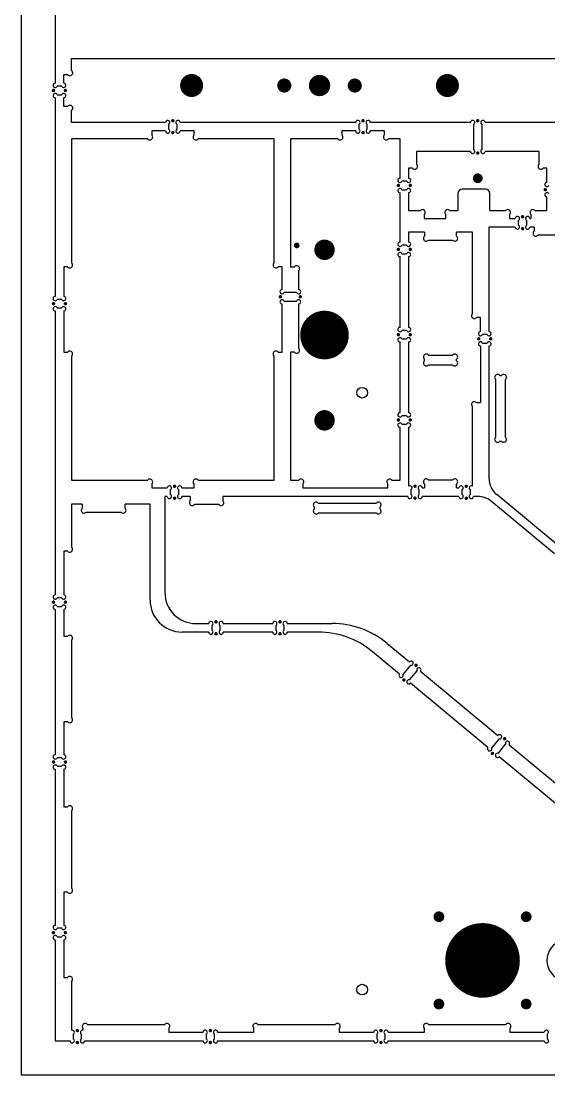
# Model space of a CAD drawing. Extents: x 0 to 18, y 0 to 24.
# Drawn here: x 0 to 6.19, y 0 to 12.36 of the extents above; entities that cross this region are included whole.
import ezdxf

# ---------------------------------------------------------------- set-up
doc = ezdxf.new("R2010")
doc.units = 0
doc.layers.add('20', color=7, linetype='CONTINUOUS')

msp = doc.modelspace()

# ---------------------------------------------------------------- linework, layer by layer
at = {"layer": '20'}
for p, q in [((0, 24), (0, 0)), ((0.4, 12.737141), (0.4, 11.629)), ((0.593, 11.776749), (0.593, 11.919)), ((0.593, 11.919), (6.407, 11.919)), ((0.5, 11.629), (0.5, 11.7305)), ((0.5, 11.7305), (0.546751, 11.7305)), ((0.5, 11.629), (0.5, 11.629)), ((0.477087, 11.594), (0.422913, 11.594)), ((0.422913, 11.494), (0.477087, 11.494)), ((0.4, 11.459), (0.4, 11.459)), ((0.4, 11.459), (0.4, 9.129)), ((0.5, 11.3575), (0.5, 11.459)), ((0.546751, 11.3575), (0.5, 11.3575)), ((0.593, 11.169), (0.593, 11.311251)), ((1.6945, 11.169), (0.593, 11.169)), ((1.6945, 11.169), (1.6945, 11.169)), ((1.7295, 11.146087), (1.7295, 11.091913)), ((1.8295, 11.091913), (1.8295, 11.146087)), ((3.925, 11.169), (1.8645, 11.169)), ((3.925, 11.169), (3.925, 11.169)), ((3.96, 11.146087), (3.96, 11.091913)), ((4.06, 11.091913), (4.06, 11.146087)), ((5.270504, 11.169), (4.095, 11.169)), ((5.270504, 11.169), (5.270504, 11.169)), ((5.305504, 11.146087), (5.305504, 10.853253)), ((5.405504, 10.853253), (5.405504, 11.146087)), ((6.407, 11.169), (5.440504, 11.169)), ((1.5315, 11.069), (1.5315, 11.0225)), ((1.6945, 11.069), (1.5315, 11.069)), ((2.0295, 11.069), (1.8645, 11.069)), ((1.8645, 11.069), (1.8645, 11.069)), ((2.0295, 11.0225), (2.0295, 11.069)), ((3.762, 11.069), (3.762, 11.0225)), ((3.925, 11.069), (3.762, 11.069)), ((4.26, 11.069), (4.095, 11.069)), ((4.095, 11.069), (4.095, 11.069)), ((4.26, 11.0225), (4.26, 11.069)), ((0.593, 10.976), (0.593, 9.5215)), ((1.485, 10.976), (0.593, 10.976)), ((2.968, 10.976), (2.076, 10.976)), ((2.968, 9.5215), (2.968, 10.976)), ((3.161, 10.976), (3.161, 9.476)), ((3.7155, 10.976), (3.161, 10.976)), ((4.444, 10.976), (4.3065, 10.976)), ((4.444, 10.51534), (4.444, 10.976)), ((4.637, 10.83034), (4.637, 10.677832)), ((5.270504, 10.83034), (4.637, 10.83034)), ((6.074008, 10.83034), (5.440504, 10.83034)), ((5.440504, 10.83034), (5.440504, 10.83034)), ((6.074008, 10.677832), (6.074008, 10.83034)), ((4.544, 10.631332), (4.544, 10.51534)), ((4.5905, 10.631332), (4.544, 10.631332)), ((6.167008, 10.631332), (6.120508, 10.631332)), ((6.167008, 10.466332), (6.167008, 10.631332)), ((4.544, 10.51534), (4.544, 10.51534)), ((4.521087, 10.48034), (4.466913, 10.48034)), ((5.447508, 10.385832), (5.172508, 10.385832)), ((4.444, 9.76534), (4.444, 10.34534)), ((4.444, 10.34534), (4.444, 10.34534)), ((4.466913, 10.38034), (4.521087, 10.38034)), ((4.544, 10.34534), (4.544, 10.135332)), ((5.122508, 10.335832), (5.122508, 10.135332)), ((5.497508, 10.135332), (5.497508, 10.335832)), ((6.167008, 10.135332), (6.167008, 10.296332)), ((6.167008, 10.296332), (6.167008, 10.296332)), ((4.544, 10.135332), (4.682002, 10.135332)), ((5.027013, 10.135332), (5.122508, 10.135332)), ((5.497508, 10.135332), (5.682002, 10.135332)), ((6.027013, 10.135332), (6.167008, 10.135332)), ((4.728508, 10.088827), (4.728508, 10.042332)), ((4.728508, 10.042332), (4.980508, 10.042332)), ((4.980508, 10.042332), (4.980508, 10.088827)), ((5.728508, 10.088827), (5.728508, 10.042332)), ((5.728508, 10.042332), (5.795508, 10.042332)), ((5.795508, 10.042332), (5.795508, 10.042332)), ((5.830508, 10.019419), (5.830508, 9.965245)), ((5.930508, 9.965245), (5.930508, 10.019419)), ((5.965508, 10.042332), (5.980508, 10.042332)), ((5.980508, 10.042332), (5.980508, 10.088827)), ((5.487, 9.942332), (5.487, 8.717)), ((5.795508, 9.942332), (5.487, 9.942332)), ((6.0165, 9.942332), (5.965508, 9.942332)), ((5.965508, 9.942332), (5.965508, 9.942332)), ((6.0165, 9.942332), (6.0165, 9.895581)), ((4.544, 9.883), (4.544, 9.76534)), ((4.731, 9.883), (4.544, 9.883)), ((4.544, 9.76534), (4.544, 9.76534)), ((4.731, 9.883), (4.731, 9.836249)), ((4.777249, 9.79), (5.060751, 9.79)), ((5.107, 9.836249), (5.107, 9.883)), ((5.294, 9.883), (5.107, 9.883)), ((5.294, 8.9285), (5.294, 9.883)), ((6.062749, 9.849332), (6.347251, 9.849332)), ((4.521087, 9.73034), (4.466913, 9.73034)), ((4.444, 8.76534), (4.444, 9.59534)), ((4.444, 9.59534), (4.444, 9.59534)), ((4.466913, 9.63034), (4.521087, 9.63034)), ((4.544, 9.59534), (4.544, 8.76534)), ((0.5465, 9.475), (0.5, 9.475)), ((0.5, 9.475), (0.5, 9.129)), ((3.061, 9.475), (3.0145, 9.475)), ((3.061, 9.21), (3.061, 9.475)), ((3.161, 9.476), (3.207751, 9.476)), ((3.254, 9.429751), (3.254, 9.21)), ((3.231087, 9.175), (3.083913, 9.175)), ((3.254, 9.21), (3.254, 9.21)), ((0.477087, 9.094), (0.422913, 9.094)), ((0.5, 9.129), (0.5, 9.129)), ((3.061, 8.477), (3.061, 9.04)), ((3.061, 9.04), (3.061, 9.04)), ((3.083913, 9.075), (3.231087, 9.075)), ((3.254, 9.04), (3.254, 8.5205)), ((0.4, 8.959), (0.4, 8.959)), ((0.4, 8.959), (0.4, 5.629)), ((0.422913, 8.994), (0.477087, 8.994)), ((0.5, 8.959), (0.5, 8.477)), ((5.387, 8.882), (5.3405, 8.882)), ((5.387, 8.717), (5.387, 8.882)), ((4.521087, 8.73034), (4.466913, 8.73034)), ((4.544, 8.76534), (4.544, 8.76534)), ((5.464087, 8.682), (5.409913, 8.682)), ((5.487, 8.717), (5.487, 8.717)), ((4.444, 7.76534), (4.444, 8.59534)), ((4.444, 8.59534), (4.444, 8.59534)), ((4.466913, 8.63034), (4.521087, 8.63034)), ((4.544, 8.59534), (4.544, 7.76534)), ((5.387, 8.547), (5.387, 7.884)), ((5.387, 8.547), (5.387, 8.547)), ((5.409913, 8.582), (5.464087, 8.582)), ((5.487, 8.547), (5.487, 6.996729)), ((0.5, 8.477), (0.5465, 8.477)), ((0.593, 8.4305), (0.593, 6.976)), ((2.968, 6.976), (2.968, 8.4305)), ((3.0145, 8.477), (3.061, 8.477)), ((3.161, 8.474), (3.161, 6.976)), ((3.2075, 8.474), (3.161, 8.474)), ((4.777249, 8.4395), (5.060751, 8.4395)), ((4.731, 8.372749), (4.731, 8.393251)), ((4.777249, 8.3265), (5.060751, 8.3265)), ((5.107, 8.372749), (5.107, 8.393251)), ((5.612749, 8.202332), (5.633251, 8.202332)), ((5.5665, 7.478581), (5.5665, 8.156083)), ((5.6795, 7.478581), (5.6795, 8.156083)), ((5.294, 6.903712), (5.294, 7.8375)), ((5.3405, 7.884), (5.387, 7.884)), ((4.521087, 7.73034), (4.466913, 7.73034)), ((4.544, 7.76534), (4.544, 7.76534)), ((4.444, 6.976), (4.444, 7.59534)), ((4.444, 7.59534), (4.444, 7.59534)), ((4.466913, 7.63034), (4.521087, 7.63034)), ((4.544, 7.59534), (4.544, 6.902209)), ((5.612749, 7.432332), (5.633251, 7.432332)), ((0.593, 6.976), (1.485, 6.976)), ((1.5315, 6.9295), (1.5315, 6.883)), ((2.0295, 6.883), (2.0295, 6.9295)), ((2.076, 6.976), (2.968, 6.976)), ((3.161, 6.976), (3.257, 6.976)), ((3.3035, 6.9295), (3.3035, 6.883)), ((4.3015, 6.883), (4.3015, 6.9295)), ((4.348, 6.976), (4.444, 6.976)), ((4.731, 6.929751), (4.731, 6.883)), ((5.060751, 6.976), (4.777249, 6.976)), ((5.107, 6.883), (5.107, 6.929751)), ((1.5315, 6.883), (1.715, 6.883)), ((1.715, 6.883), (1.715, 6.883)), ((1.75, 6.860087), (1.75, 6.805913)), ((1.85, 6.805913), (1.85, 6.860087)), ((1.885, 6.883), (2.0295, 6.883)), ((3.3035, 6.883), (3.465, 6.883)), ((3.465, 6.883), (4.3015, 6.883)), ((3.965, 6.883), (3.965, 6.883)), ((4.57, 6.860087), (4.57, 6.805913)), ((4.67, 6.805913), (4.67, 6.860087)), ((4.705, 6.883), (4.731, 6.883)), ((5.107, 6.883), (5.135, 6.883)), ((5.135, 6.883), (5.135, 6.883)), ((5.17, 6.860087), (5.17, 6.805913)), ((5.27, 6.805913), (5.27, 6.860087)), ((6.319896, 6.188053), (5.577336, 6.804356)), ((0.593, 6.693), (0.593, 6.1885)), ((0.717, 6.693), (0.593, 6.693)), ((0.717, 6.693), (0.717, 6.6465)), ((1.219, 6.6465), (1.219, 6.693)), ((1.513, 6.693), (1.219, 6.693)), ((1.513, 5.568), (1.513, 6.693)), ((1.686, 6.783), (1.686, 5.658)), ((1.715, 6.783), (1.686, 6.783)), ((1.9875, 6.783), (1.885, 6.783)), ((1.885, 6.783), (1.885, 6.783)), ((1.9875, 6.736249), (1.9875, 6.783)), ((2.318252, 6.69), (2.033749, 6.69)), ((2.3645, 6.783), (2.3645, 6.736249)), ((4.535, 6.783), (2.3645, 6.783)), ((3.485749, 6.7035), (4.163252, 6.7035)), ((3.635, 6.783), (3.635, 6.783)), ((5.135, 6.783), (4.705, 6.783)), ((4.705, 6.783), (4.705, 6.783)), ((5.356257, 6.783), (5.305, 6.783)), ((5.305, 6.783), (5.305, 6.783)), ((6.25603, 6.111104), (5.515921, 6.725373)), ((0.7635, 6.6), (1.1725, 6.6)), ((3.4395, 6.636749), (3.4395, 6.657251)), ((3.4395, 6.657251), (3.4395, 6.657251)), ((3.485749, 6.5905), (4.163252, 6.5905)), ((4.2095, 6.636749), (4.2095, 6.657251)), ((0.5465, 6.142), (0.5, 6.142)), ((0.5, 6.142), (0.5, 5.629)), ((0.477087, 5.594), (0.422913, 5.594)), ((0.5, 5.629), (0.5, 5.629)), ((0.4, 5.459), (0.4, 5.459)), ((0.4, 5.459), (0.4, 3.754)), ((0.422913, 5.494), (0.477087, 5.494)), ((0.5, 5.459), (0.5, 5.144)), ((2.201, 5.193), (1.888, 5.193)), ((2.051, 5.293), (2.201, 5.293)), ((2.201, 5.293), (2.201, 5.293)), ((2.236, 5.270087), (2.236, 5.215913)), ((2.336, 5.215913), (2.336, 5.270087)), ((2.371, 5.293), (2.951, 5.293)), ((2.951, 5.193), (2.371, 5.193)), ((2.371, 5.193), (2.371, 5.193)), ((2.951, 5.293), (2.951, 5.293)), ((2.986, 5.270087), (2.986, 5.215913)), ((3.086, 5.215913), (3.086, 5.270087)), ((3.121, 5.293), (3.647181, 5.293)), ((3.482745, 5.193), (3.121, 5.193)), ((3.121, 5.193), (3.121, 5.193)), ((0.5, 5.144), (0.5465, 5.144)), ((0.593, 5.0975), (0.593, 4.1885)), ((4.436192, 4.701268), (4.12134, 4.962543)), ((4.292224, 5.060187), (4.553851, 4.843044)), ((4.477893, 4.696722), (4.477892, 4.696722)), ((4.56615, 4.803059), (4.477893, 4.696722)), ((4.554843, 4.632858), (4.6431, 4.739195)), ((4.684659, 4.734477), (5.592671, 3.980853)), ((5.475069, 3.83917), (4.567007, 4.592713)), ((0.5465, 4.142), (0.5, 4.142)), ((0.5, 4.142), (0.5, 3.754)), ((5.604965, 3.940874), (5.516708, 3.834537)), ((5.593656, 3.77067), (5.681913, 3.877008)), ((5.723479, 3.872286), (6.631479, 3.118671)), ((0.477087, 3.719), (0.422913, 3.719)), ((0.5, 3.754), (0.5, 3.754)), ((6.513957, 2.977063), (5.605885, 3.730614)), ((0.4, 3.584), (0.4, 3.584)), ((0.4, 3.584), (0.4, 1.754)), ((0.422913, 3.619), (0.477087, 3.619)), ((0.5, 3.584), (0.5, 3.144)), ((0.5, 3.144), (0.5465, 3.144)), ((0.593, 3.0975), (0.593, 2.1885)), ((0.5465, 2.142), (0.5, 2.142)), ((0.5, 2.142), (0.5, 1.754)), ((0.5, 1.754), (0.5, 1.754)), ((0.477087, 1.719), (0.422913, 1.719)), ((0.422913, 1.619), (0.477087, 1.619)), ((0.4, 1.584), (0.4, 1.584)), ((0.4, 1.584), (0.4, 0.4)), ((0.5, 1.584), (0.5, 1.144)), ((0.5, 1.144), (0.5465, 1.144)), ((0.593, 1.0975), (0.593, 0.524)), ((0.593, 0.524), (0.593, 0.524)), ((0.73, 0.522913), (0.73, 0.5465)), ((0.7765, 0.593), (1.6855, 0.593)), ((1.732, 0.5465), (1.732, 0.5)), ((1.732, 0.5), (2.135, 0.5)), ((2.135, 0.5), (2.135, 0.5)), ((2.305, 0.5), (2.73, 0.5)), ((2.73, 0.5), (2.73, 0.5465)), ((2.7765, 0.593), (3.6855, 0.593)), ((3.732, 0.5465), (3.732, 0.5)), ((3.732, 0.5), (4.135, 0.5)), ((4.135, 0.5), (4.135, 0.5)), ((4.305, 0.5), (4.73, 0.5)), ((4.73, 0.5), (4.73, 0.5465)), ((4.7765, 0.593), (5.6855, 0.593)), ((5.732, 0.5465), (5.732, 0.5)), ((5.732, 0.5), (6.135, 0.5)), ((6.135, 0.5), (6.135, 0.5)), ((0.4, 0.4), (0.575, 0.4)), ((0.61, 0.477087), (0.61, 0.422913)), ((0.71, 0.422913), (0.71, 0.477087)), ((0.745, 0.4), (0.745, 0.4)), ((0.745, 0.4), (2.135, 0.4)), ((2.17, 0.477087), (2.17, 0.422913)), ((2.27, 0.422913), (2.27, 0.477087)), ((2.305, 0.4), (2.305, 0.4)), ((2.305, 0.4), (4.135, 0.4)), ((4.17, 0.477087), (4.17, 0.422913)), ((4.27, 0.422913), (4.27, 0.477087)), ((4.305, 0.4), (4.305, 0.4)), ((4.305, 0.4), (6.135, 0.4)), ((6.17, 0.477087), (6.17, 0.422913)), ((0, 0), (18, 0))]:
    msp.add_line(p, q, dxfattribs=at)
for points, const_width in [([(2, 11.534571, 1), (2, 11.669571, 1), (2, 11.534571)], 0.135), ([(3.086614, 11.560732, 1), (3.086614, 11.643409, 1), (3.086614, 11.560732)], 0.082677), ([(3.5, 11.539571, 1), (3.5, 11.664571, 1), (3.5, 11.539571)], 0.125), ([(3.913386, 11.560732, 1), (3.913386, 11.643409, 1), (3.913386, 11.560732)], 0.082677), ([(5, 11.534571, 1), (5, 11.669571, 1), (5, 11.534571)], 0.135), ([(0.38, 11.534, 1), (0.38, 11.554, 1), (0.38, 11.534)], 0.02), ([(0.52, 11.534, 1), (0.52, 11.554, 1), (0.52, 11.534)], 0.02), ([(1.7795, 11.179, 1), (1.7795, 11.199, 1), (1.7795, 11.179)], 0.02), ([(4.01, 11.179, 1), (4.01, 11.199, 1), (4.01, 11.179)], 0.02), ([(5.355504, 11.179, 1), (5.355504, 11.199, 1), (5.355504, 11.179)], 0.02), ([(1.7795, 11.039, 1), (1.7795, 11.059, 1), (1.7795, 11.039)], 0.02), ([(4.01, 11.039, 1), (4.01, 11.059, 1), (4.01, 11.039)], 0.02), ([(5.355504, 10.80034, 1), (5.355504, 10.82034, 1), (5.355504, 10.80034)], 0.02), ([(5.355504, 10.485586, 1), (5.355504, 10.543086, 1), (5.355504, 10.485586)], 0.0575), ([(4.424, 10.42034, 1), (4.424, 10.44034, 1), (4.424, 10.42034)], 0.02), ([(4.564, 10.42034, 1), (4.564, 10.44034, 1), (4.564, 10.42034)], 0.02), ([(6.147008, 10.371332, 1), (6.147008, 10.391332, 1), (6.147008, 10.371332)], 0.02), ([(5.880508, 10.052332, 1), (5.880508, 10.072332, 1), (5.880508, 10.052332)], 0.02), ([(5.880508, 9.912332, 1), (5.880508, 9.932332, 1), (5.880508, 9.912332)], 0.02), ([(3.5585, 9.616, 1), (3.5585, 9.736, 1), (3.5585, 9.616)], 0.12), ([(3.232734, 9.710491, 1), (3.232734, 9.743491, 1), (3.232734, 9.710491)], 0.033), ([(4.424, 9.67034, 1), (4.424, 9.69034, 1), (4.424, 9.67034)], 0.02), ([(4.564, 9.67034, 1), (4.564, 9.69034, 1), (4.564, 9.67034)], 0.02), ([(3.041, 9.115, 1), (3.041, 9.135, 1), (3.041, 9.115)], 0.02), ([(3.274, 9.115, 1), (3.274, 9.135, 1), (3.274, 9.115)], 0.02), ([(0.38, 9.034, 1), (0.38, 9.054, 1), (0.38, 9.034)], 0.02), ([(0.52, 9.034, 1), (0.52, 9.054, 1), (0.52, 9.034)], 0.02), ([(3.5585, 8.5335, 1), (3.5585, 8.8185, 1), (3.5585, 8.5335)], 0.285), ([(4.424, 8.67034, 1), (4.424, 8.69034, 1), (4.424, 8.67034)], 0.02), ([(4.564, 8.67034, 1), (4.564, 8.69034, 1), (4.564, 8.67034)], 0.02), ([(5.367, 8.622, 1), (5.367, 8.642, 1), (5.367, 8.622)], 0.02), ([(5.507, 8.622, 1), (5.507, 8.642, 1), (5.507, 8.622)], 0.02), ([(3.5585, 7.616, 1), (3.5585, 7.736, 1), (3.5585, 7.616)], 0.12), ([(4.424, 7.67034, 1), (4.424, 7.69034, 1), (4.424, 7.67034)], 0.02), ([(4.564, 7.67034, 1), (4.564, 7.69034, 1), (4.564, 7.67034)], 0.02), ([(1.8, 6.893, 1), (1.8, 6.913, 1), (1.8, 6.893)], 0.02), ([(4.62, 6.893, 1), (4.62, 6.913, 1), (4.62, 6.893)], 0.02), ([(5.22, 6.893, 1), (5.22, 6.913, 1), (5.22, 6.893)], 0.02), ([(1.8, 6.753, 1), (1.8, 6.773, 1), (1.8, 6.753)], 0.02), ([(4.62, 6.753, 1), (4.62, 6.773, 1), (4.62, 6.753)], 0.02), ([(5.22, 6.753, 1), (5.22, 6.773, 1), (5.22, 6.753)], 0.02), ([(0.38, 5.534, 1), (0.38, 5.554, 1), (0.38, 5.534)], 0.02), ([(0.52, 5.534, 1), (0.52, 5.554, 1), (0.52, 5.534)], 0.02), ([(2.286, 5.303, 1), (2.286, 5.323, 1), (2.286, 5.303)], 0.02), ([(3.036, 5.303, 1), (3.036, 5.323, 1), (3.036, 5.303)], 0.02), ([(2.286, 5.163, 1), (2.286, 5.183, 1), (2.286, 5.163)], 0.02), ([(3.036, 5.163, 1), (3.036, 5.183, 1), (3.036, 5.163)], 0.02), ([(4.632028, 4.794151, 1), (4.632028, 4.814151, 1), (4.632028, 4.794151)], 0.02), ([(4.488965, 4.621766, 1), (4.488965, 4.641766, 1), (4.488965, 4.621766)], 0.02), ([(5.670848, 3.931959, 1), (5.670848, 3.951959, 1), (5.670848, 3.931959)], 0.02), ([(5.527772, 3.759586, 1), (5.527772, 3.779586, 1), (5.527772, 3.759586)], 0.02), ([(0.38, 3.659, 1), (0.38, 3.679, 1), (0.38, 3.659)], 0.02), ([(0.52, 3.659, 1), (0.52, 3.679, 1), (0.52, 3.659)], 0.02), ([(4.899689, 1.823315, 1), (4.899689, 1.886307, 1), (4.899689, 1.823315)], 0.062992), ([(5.923311, 1.823315, 1), (5.923311, 1.886307, 1), (5.923311, 1.823315)], 0.062992), ([(5.4115, 1.12425, 1), (5.4115, 1.56175, 1), (5.4115, 1.12425)], 0.4375), ([(0.38, 1.659, 1), (0.38, 1.679, 1), (0.38, 1.659)], 0.02), ([(0.52, 1.659, 1), (0.52, 1.679, 1), (0.52, 1.659)], 0.02), ([(4.899689, 0.799693, 1), (4.899689, 0.862685, 1), (4.899689, 0.799693)], 0.062992), ([(5.923311, 0.799693, 1), (5.923311, 0.862685, 1), (5.923311, 0.799693)], 0.062992), ([(0.66, 0.51, 1), (0.66, 0.53, 1), (0.66, 0.51)], 0.02), ([(2.22, 0.51, 1), (2.22, 0.53, 1), (2.22, 0.51)], 0.02), ([(4.22, 0.51, 1), (4.22, 0.53, 1), (4.22, 0.51)], 0.02), ([(0.66, 0.37, 1), (0.66, 0.39, 1), (0.66, 0.37)], 0.02), ([(2.22, 0.37, 1), (2.22, 0.39, 1), (2.22, 0.37)], 0.02), ([(4.22, 0.37, 1), (4.22, 0.39, 1), (4.22, 0.37)], 0.02)]:
    msp.add_lwpolyline(points, format="xyb", dxfattribs=dict(at, const_width=const_width))
for centre in [(4, 8), (4, 1)]:
    msp.add_circle(centre, 0.0625, dxfattribs=at)
for centre, radius, start, end in [((0.573, 11.7505), 0.033, 217.305243, 52.694757), ((0.4, 11.604), 0.025, 90.000011, 336.421846), ((0.5, 11.604), 0.025, 203.578049, 89.999997), ((0.4, 11.484), 0.025, 23.578049, 269.999997), ((0.5, 11.484), 0.025, 270.000011, 156.421846), ((0.573, 11.3375), 0.033, 307.305243, 142.694757), ((1.7195, 11.169), 0.025, 293.578049, 179.999997), ((1.8395, 11.169), 0.025, 0.000011, 246.421846), ((3.95, 11.169), 0.025, 293.578049, 179.999997), ((4.07, 11.169), 0.025, 0.000011, 246.421846), ((5.295504, 11.169), 0.025, 293.578049, 179.999997), ((5.415504, 11.169), 0.025, 0.000011, 246.421846), ((1.510234, 10.997266), 0.033, 220.121959, 49.878041), ((1.7195, 11.069), 0.025, 180.000011, 66.421846), ((1.8395, 11.069), 0.025, 113.578049, 359.999997), ((2.050766, 10.997266), 0.033, 130.121959, 319.878041), ((3.740734, 10.997266), 0.033, 220.121959, 49.878041), ((3.95, 11.069), 0.025, 180.000011, 66.421846), ((4.07, 11.069), 0.025, 113.578049, 359.999997), ((4.281266, 10.997266), 0.033, 130.121959, 319.878041), ((5.295504, 10.83034), 0.025, 180.000011, 66.421846), ((5.415504, 10.83034), 0.025, 113.578049, 359.999997), ((4.615734, 10.652598), 0.033, 220.121959, 49.878041), ((6.095274, 10.652598), 0.033, 130.121959, 319.878041), ((4.444, 10.49034), 0.025, 90.000011, 336.421846), ((4.544, 10.49034), 0.025, 203.578049, 89.999997), ((4.444, 10.37034), 0.025, 23.578049, 269.999997), ((4.544, 10.37034), 0.025, 270.000011, 156.421846), ((5.172508, 10.335832), 0.05, 90, 180), ((5.447508, 10.335832), 0.05, 0, 90), ((6.167008, 10.441332), 0.025, 90.000011, 336.421846), ((6.167008, 10.321332), 0.025, 23.578049, 269.999997), ((4.707208, 10.114032), 0.033, 310.199894, 139.800106), ((5.001808, 10.114032), 0.033, 40.199605, 229.800395), ((5.707208, 10.114032), 0.033, 310.199894, 139.800106), ((6.001808, 10.114032), 0.033, 40.199605, 229.800395), ((5.820508, 10.042332), 0.025, 293.578049, 179.999997), ((5.940508, 10.042332), 0.025, 0.000011, 246.421846), ((5.820508, 9.942332), 0.025, 180.000011, 66.421846), ((5.940508, 9.942332), 0.025, 113.578049, 359.999997), ((6.0365, 9.869332), 0.033, 127.304963, 322.695037), ((4.444, 9.74034), 0.025, 90.000011, 336.421846), ((4.544, 9.74034), 0.025, 203.578049, 89.999997), ((4.751, 9.81), 0.033, 127.305243, 322.694757), ((5.087, 9.81), 0.033, 217.305243, 52.694757), ((4.444, 9.62034), 0.025, 23.578049, 269.999997), ((4.544, 9.62034), 0.025, 270.000011, 156.421846), ((0.571734, 9.496266), 0.033, 220.121959, 49.878041), ((2.989266, 9.496266), 0.033, 130.121959, 319.878041), ((3.234, 9.456), 0.033, 307.305243, 142.694757), ((3.061, 9.185), 0.025, 90.000011, 336.421846), ((3.254, 9.185), 0.025, 203.578049, 89.999997), ((0.4, 9.104), 0.025, 90.000011, 336.421846), ((0.5, 9.104), 0.025, 203.578049, 89.999997), ((3.061, 9.065), 0.025, 23.578049, 269.999997), ((3.254, 9.065), 0.025, 270.000011, 156.421846), ((0.4, 8.984), 0.025, 23.578049, 269.999997), ((0.5, 8.984), 0.025, 270.000011, 156.421846), ((5.315266, 8.903266), 0.033, 130.121959, 319.878041), ((4.444, 8.74034), 0.025, 90.000011, 336.421846), ((4.544, 8.74034), 0.025, 203.578049, 89.999997), ((5.387, 8.692), 0.025, 90.000011, 336.421846), ((5.487, 8.692), 0.025, 203.578049, 89.999997), ((4.444, 8.62034), 0.025, 23.578049, 269.999997), ((4.544, 8.62034), 0.025, 270.000011, 156.421846), ((5.387, 8.572), 0.025, 23.578049, 269.999997), ((5.487, 8.572), 0.025, 270.000011, 156.421846), ((0.571734, 8.455734), 0.033, 310.121959, 139.878041), ((2.989266, 8.455734), 0.033, 40.121959, 229.878041), ((3.232734, 8.495266), 0.033, 220.121959, 49.878041), ((4.751, 8.4195), 0.033, 37.305243, 232.694757), ((5.087, 8.4195), 0.033, 307.305243, 142.694757), ((4.751, 8.3465), 0.033, 127.305243, 322.694757), ((5.087, 8.3465), 0.033, 217.305243, 52.694757), ((5.5865, 8.182332), 0.033, 37.305243, 232.694757), ((5.6595, 8.182332), 0.033, 307.305401, 142.694446), ((5.315266, 7.862734), 0.033, 40.12196, 229.87804), ((4.444, 7.74034), 0.025, 90.000011, 336.421846), ((4.544, 7.74034), 0.025, 203.578049, 89.999997), ((4.444, 7.62034), 0.025, 23.578049, 269.999997), ((4.544, 7.62034), 0.025, 270.000011, 156.421846), ((5.5865, 7.452332), 0.033, 127.304964, 322.695036), ((5.6595, 7.452332), 0.033, 217.305243, 52.694757), ((1.510234, 6.954734), 0.033, 310.12196, 139.87804), ((2.050766, 6.954734), 0.033, 40.12196, 229.87804), ((3.282234, 6.954734), 0.033, 310.12196, 139.87804), ((4.322766, 6.954734), 0.033, 40.12196, 229.87804), ((4.751, 6.956), 0.033, 37.305243, 232.694757), ((5.087, 6.956), 0.033, 307.305243, 142.694757), ((5.737, 6.996729), 0.25, 179.999996, 230.308252), ((1.74, 6.883), 0.025, 293.578049, 179.999997), ((1.74, 6.783), 0.025, 180.000011, 66.421846), ((1.86, 6.883), 0.025, 0.000011, 246.421846), ((1.86, 6.783), 0.025, 113.578049, 359.999997), ((4.56, 6.783), 0.025, 180.000011, 66.421846), ((4.56, 6.883), 0.025, 293.578062, 129.791827), ((4.68, 6.883), 0.025, 0.000011, 246.421846), ((4.68, 6.783), 0.025, 113.578049, 359.999997), ((5.16, 6.883), 0.025, 293.578049, 179.999997), ((5.16, 6.783), 0.025, 180.000011, 66.421846), ((5.28, 6.883), 0.025, 55.944096, 246.422098), ((5.28, 6.783), 0.025, 113.578049, 359.999997), ((2.0075, 6.71), 0.033, 127.305243, 322.694757), ((2.3445, 6.71), 0.033, 217.305243, 52.694757), ((3.4595, 6.6835), 0.033, 37.305114, 232.694886), ((4.1895, 6.6835), 0.033, 307.305243, 142.694757), ((5.356257, 6.533), 0.25, 50.308252, 90.000014), ((0.738266, 6.621266), 0.033, 130.12196, 319.87804), ((1.197734, 6.621266), 0.033, 220.12196, 49.87804), ((3.4595, 6.6105), 0.033, 127.305243, 322.694757), ((4.1895, 6.6105), 0.033, 217.305243, 52.694757), ((0.571734, 6.163266), 0.033, 220.12196, 49.87804), ((0.4, 5.604), 0.025, 90.000011, 336.421846), ((0.5, 5.604), 0.025, 203.578049, 89.999997), ((1.888, 5.568), 0.375, 180, 270), ((2.051, 5.658), 0.365, 180, 270), ((0.4, 5.484), 0.025, 23.578049, 269.999997), ((0.5, 5.484), 0.025, 270.000011, 156.421846), ((2.226, 5.293), 0.025, 293.578049, 179.999997), ((2.346, 5.293), 0.025, 0.000011, 246.421846), ((2.976, 5.293), 0.025, 293.578049, 179.999997), ((3.096, 5.293), 0.025, 0.000011, 246.421846), ((2.226, 5.193), 0.025, 180.000011, 66.421846), ((2.346, 5.193), 0.025, 113.578049, 359.999997), ((2.976, 5.193), 0.025, 180.000011, 66.421846), ((3.096, 5.193), 0.025, 113.578049, 359.999997), ((3.482745, 4.193), 1, 50.312879, 89.999992), ((3.647181, 4.283), 1.01, 50.308293, 89.99999), ((0.571734, 5.122734), 0.033, 310.12196, 139.87804), ((4.573088, 4.827077), 0.025, 253.886261, 140.308492), ((4.455568, 4.68547), 0.025, 140.809303, 26.749001), ((4.665425, 4.750447), 0.025, 320.297365, 206.748697), ((4.547904, 4.60884), 0.025, 73.886275, 319.827988), ((0.571734, 4.163266), 0.033, 220.12196, 49.87804), ((5.611911, 3.96489), 0.025, 253.867999, 140.318947), ((5.49438, 3.823292), 0.025, 140.572047, 26.730067), ((5.704241, 3.888252), 0.025, 320.309011, 206.729803), ((0.4, 3.729), 0.025, 90.000011, 336.421846), ((0.5, 3.729), 0.025, 203.578049, 89.999997), ((5.58671, 3.746655), 0.025, 73.868023, 320.086724), ((0.4, 3.609), 0.025, 23.578049, 269.999997), ((0.5, 3.609), 0.025, 270.000011, 156.421846), ((0.571734, 3.122734), 0.033, 310.121959, 139.87804), ((0.571734, 2.163266), 0.033, 220.121959, 49.87804), ((0.4, 1.729), 0.025, 90.000011, 336.421846), ((0.5, 1.729), 0.025, 203.578049, 89.999997), ((0.4, 1.609), 0.025, 23.578049, 269.999997), ((0.5, 1.609), 0.025, 270.000011, 156.421846), ((6.4115, 1.343), 0.245, 107.00154, 252.99846), ((0.571734, 1.122734), 0.033, 310.121959, 139.87804), ((0.6, 0.5), 0.025, 293.578052, 106.260126), ((0.72, 0.5), 0.025, 66.421948, 246.421948), ((0.751266, 0.571734), 0.033, 40.12196, 229.87804), ((1.710734, 0.571734), 0.033, 310.121959, 139.87804), ((2.16, 0.5), 0.025, 293.578049, 179.999997), ((2.28, 0.5), 0.025, 0.000011, 246.421846), ((2.751266, 0.571734), 0.033, 40.121959, 229.878041), ((3.710734, 0.571734), 0.033, 310.121959, 139.87804), ((4.16, 0.5), 0.025, 293.578049, 179.999997), ((4.28, 0.5), 0.025, 0.000011, 246.421846), ((4.751266, 0.571734), 0.033, 40.12196, 229.87804), ((5.710734, 0.571734), 0.033, 310.12196, 139.87804), ((6.16, 0.5), 0.025, 293.578049, 179.999997), ((0.6, 0.4), 0.025, 180.000011, 66.421846), ((0.72, 0.4), 0.025, 113.578049, 359.999997), ((2.16, 0.4), 0.025, 180.000011, 66.421846), ((2.28, 0.4), 0.025, 113.578049, 359.999997), ((4.16, 0.4), 0.025, 180.000011, 66.421846), ((4.28, 0.4), 0.025, 113.578049, 359.999997), ((6.16, 0.4), 0.025, 180.000011, 66.421846)]:
    msp.add_arc(centre, radius, start, end, dxfattribs=at)

doc.saveas('drawing.dxf')
